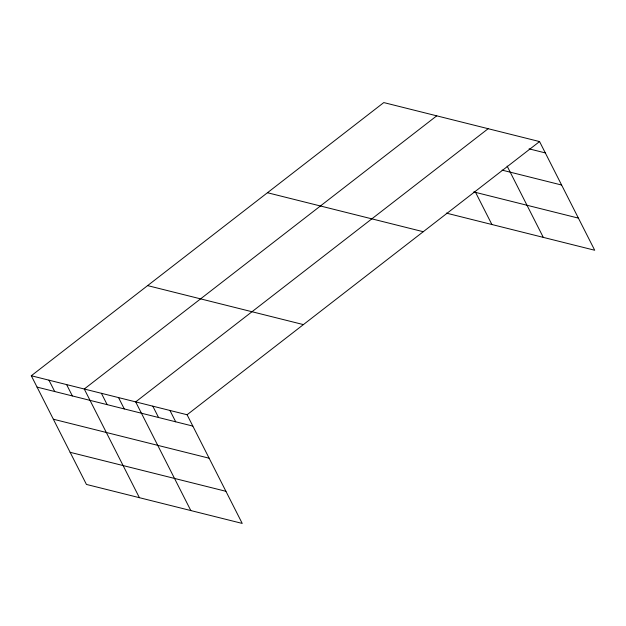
<?xml version="1.0" encoding="UTF-8"?>
<svg xmlns="http://www.w3.org/2000/svg" width="626" height="626" viewBox="0 0 626 626"><rect width="100%" height="100%" fill="white"/><g stroke="black" fill="none" stroke-linecap="round" stroke-linejoin="round"><path stroke-width="0.94" d="M31.3 375.756L187.088 414.748L242.223 523.422L86.435 484.43L31.3 375.756L383.777 102.578L539.565 141.57L594.7 250.244L446.346 213.114M436.745 115.833L84.267 389.012L139.402 497.686M488.155 128.706L135.678 401.884L190.813 510.55M187.088 414.748L539.565 141.57M529.087 148.847L545.316 152.908M502.091 170.131L561.616 185.03M473.725 191.924L578.408 218.122M267.459 192.73L423.246 231.714M147.619 285.613L303.407 324.597M37.051 387.103L192.839 426.087M53.351 419.217L209.139 458.209M70.135 452.308L225.931 491.3M507.123 166.086L543.29 237.371M475.58 192.385L491.88 224.507M169.951 410.46L175.703 421.799M152.814 406.172L158.566 417.511M118.541 397.596L124.292 408.935M101.404 393.308L107.156 404.646M66.614 384.599L72.366 395.937M48.953 380.178L54.712 391.516"/></g></svg>
